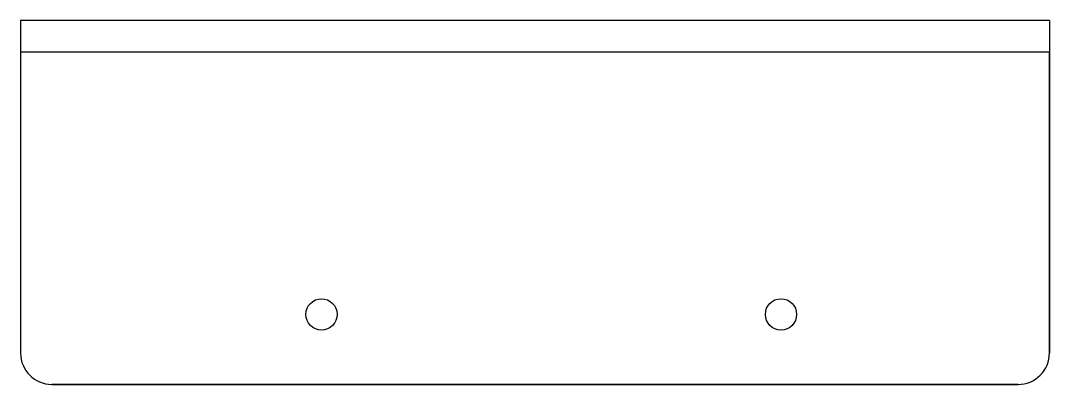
# Model space of a CAD drawing. Extents: x 107.3 to 189.7, y 90.5 to 119.5.
import ezdxf

# ---------------------------------------------------------------- set-up
doc = ezdxf.new("R2010")
doc.units = 0
doc.header["$MEASUREMENT"] = 0
doc.layers.add('VIEW013', color=7, linetype='CONTINUOUS')

msp = doc.modelspace()

# ---------------------------------------------------------------- linework, layer by layer
at = {"layer": 'VIEW013'}
for p, q in [((189.7, 119.55), (107.3, 119.55)), ((107.3, 117.05), (189.7, 117.05)), ((107.3, 117.05), (107.3, 92.95)), ((189.7, 117.05), (189.7, 92.95)), ((189.7, 92.95), (189.7, 117.05)), ((187.2, 90.45), (109.8, 90.45)), ((109.8, 90.45), (187.2, 90.45))]:
    msp.add_line(p, q, dxfattribs=at)
for centre in [(131.4, 96.05), (168.2, 96.05)]:
    msp.add_circle(centre, 1.25, dxfattribs=at)
for centre, start, end in [((109.8, 92.95), -180, -90), ((187.2, 92.95), -90, 0.00001)]:
    msp.add_arc(centre, 2.5, start, end, dxfattribs=at)
for points in [[(107.3, 119.55), (107.3, 119.542), (107.3, 119.534), (107.3, 119.511), (107.3, 119.487), (107.3, 119.449), (107.3, 119.41), (107.3, 119.356), (107.3, 119.302), (107.3, 119.235), (107.3, 119.167), (107.3, 119.086), (107.3, 119.005), (107.3, 118.911), (107.3, 118.818), (107.3, 118.713), (107.3, 118.609), (107.3, 118.494), (107.3, 118.38), (107.3, 118.257), (107.3, 118.135), (107.3, 118.005), (107.3, 117.876), (107.3, 117.741), (107.3, 117.606), (107.3, 117.331), (107.3, 117.05)], [(189.7, 119.55), (189.7, 119.542), (189.7, 119.534), (189.7, 119.511), (189.7, 119.487), (189.7, 119.449), (189.7, 119.41), (189.7, 119.356), (189.7, 119.302), (189.7, 119.235), (189.7, 119.167), (189.7, 119.086), (189.7, 119.005), (189.7, 118.911), (189.7, 118.818), (189.7, 118.713), (189.7, 118.609), (189.7, 118.494), (189.7, 118.38), (189.7, 118.257), (189.7, 118.135), (189.7, 118.005), (189.7, 117.876), (189.7, 117.741), (189.7, 117.606), (189.7, 117.331), (189.7, 117.05)]]:
    msp.add_open_spline(points, degree=2, knots=[0, 0, 0, 0.1122, 0.1122, 0.224399, 0.224399, 0.336599, 0.336599, 0.448799, 0.448799, 0.560999, 0.560999, 0.673198, 0.673198, 0.785398, 0.785398, 0.897598, 0.897598, 1.0098, 1.0098, 1.122, 1.122, 1.2342, 1.2342, 1.3464, 1.3464, 1.5708, 1.5708, 1.5708], dxfattribs=at)

doc.saveas('drawing.dxf')
